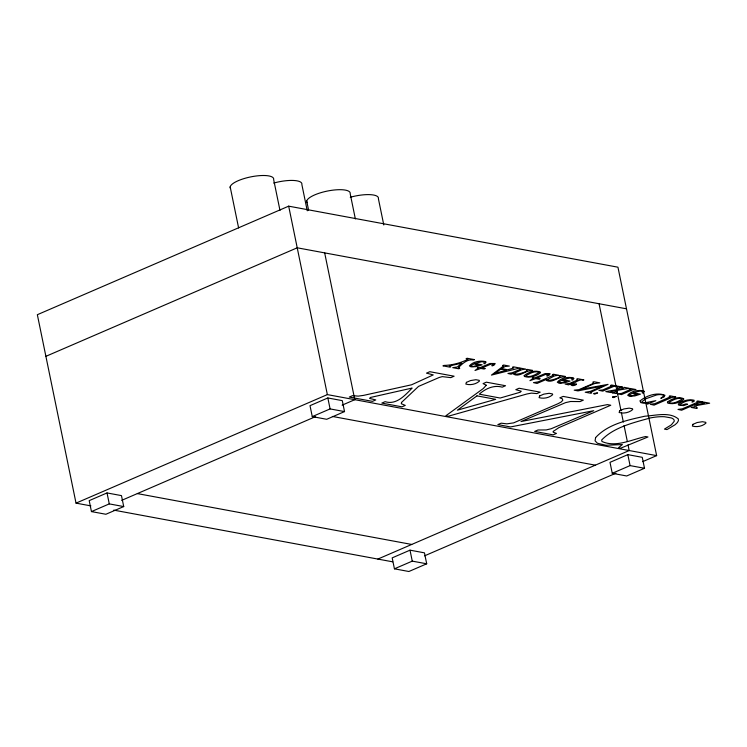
<?xml version="1.0" encoding="UTF-8"?>
<svg xmlns="http://www.w3.org/2000/svg" width="747" height="747" viewBox="0 0 747 747"><rect width="100%" height="100%" fill="white"/><g stroke="black" fill="none" stroke-linecap="round" stroke-linejoin="round"><path stroke-width="1.12" d="M642.728 461.627L656.632 455.623L617.946 267.193L288.678 206.163L37.35 314.702L76.026 503.133L90.891 505.887M45.894 356.328L297.222 247.799L626.49 308.819M76.026 503.133L327.354 394.603L656.632 455.623M107.026 492.936L89.201 500.63L91.451 511.592L105.897 514.263L123.722 506.569L121.472 495.616L107.026 492.936L109.277 503.889L123.722 506.569M327.84 397.955L310.014 405.658L312.265 416.611L326.71 419.291L344.526 411.588L342.285 400.635L327.84 397.955L330.09 408.917L344.526 411.588M91.451 511.592L109.277 503.889M312.265 416.611L330.09 408.917M121.649 500.369L315.589 416.611M342.098 405.173L354.797 399.682L324.665 252.878M377.861 559.073L629.189 450.544L628.022 444.848M627.825 454.643L610 462.346L612.251 473.299L626.686 475.979L644.512 468.276L642.261 457.323L627.825 454.643L630.076 465.605L644.512 468.276M410.01 550.166L392.184 557.869L394.435 568.822L408.88 571.502L426.705 563.798L424.455 552.845L410.01 550.166L412.26 561.128L426.705 563.798M612.251 473.299L630.076 465.605M394.435 568.822L412.26 561.128M424.548 555.843L615.986 473.178M332.359 416.434L595.322 465.166M137.336 493.59L411.728 544.451M113.759 510.126L392.726 561.828M599.057 303.74L621.009 410.71M621.476 412.988L623.353 422.092M624.053 425.501L627.321 441.44M383.79 224.978L378.402 198.73A22.205 6.452 -11.6 0 0 350.268 197.255M355.357 218.908L350.203 193.809A22.205 6.452 -11.6 0 0 327.111 191.111A22.205 6.452 -11.6 0 0 307.073 202.689M306.718 201.046L308.595 210.168M307.25 210.794L301.863 184.546A22.205 6.452 -11.6 0 0 273.729 183.071M288.678 206.163L327.354 394.603M279.985 210.43L273.663 179.616A22.205 6.452 -11.6 0 0 250.572 176.927A22.205 6.452 -11.6 0 0 230.534 188.505M230.179 186.862L238.61 227.938M616.368 392.035L617.134 393.146L616.228 393.538L611.989 392.754L614.912 392.296L616.21 390.569L610.906 391.671L611.569 392.119L610.654 392.511L605.808 391.615L616.761 389.654L618.03 387.086L617.218 386.685L618.217 386.255L622.578 387.058L619.468 387.562L617.993 389.411C621.737 388.496 623.838 388.599 624.025 387.329L629.17 388.281L617.442 390.354L616.368 392.035M478.164 368.047L475.008 370.493L480.797 368.439L484.047 369.046L485.27 368.523L482.02 367.916L490.984 364.106L493.982 364.032L491.769 365.713L492.488 365.843L494.383 364.863L495.177 363.518L489.967 363.49L480.228 367.589L477.548 367.664L478.164 368.047M533.097 378.225L529.94 380.671L535.73 378.626L538.979 379.224L540.202 378.701L536.953 378.094L545.917 374.284L548.914 374.219L546.701 375.89L547.42 376.03L549.316 375.05L550.109 373.705L544.899 373.668L535.16 377.767L532.48 377.842L533.097 378.225M571.222 384.556L571.175 385.135C573.761 387.114 580.008 382.539 574.088 384.294C568.71 386.236 580.708 377.805 582.884 380.316L583.883 379.887L577.636 378.729L576.647 379.159L577.823 379.896L569.924 383.314L565.162 384.079L568.551 384.845L573.575 382.679L571.222 384.556M553.284 431.392L553.219 432.224L556.468 433.428L553.163 434.857L534.665 431.43L537.98 430.001L546.188 429.936L551.165 428.75L593.688 410.71L510.49 426.948L497.866 424.604L501.181 423.175L506.877 423.848L513.647 422.867L557.916 403.753L561.23 401.979L562.78 400.28L562.388 398.842L559.839 397.843L563.154 396.414L583.323 400.149L580.017 401.578L570.54 401.503L565.6 402.624L521.014 421.541L607.395 404.613L610.757 405.238L558.887 427.629L553.284 431.392M590.812 392.212L591.764 392.829L590.774 393.258L585.228 392.231L590.177 391.428L602.932 386.012L577.973 390.886L574.191 390.177L578.916 389.663L592.203 383.921L593.66 382.884L592.782 382.156L593.772 381.726L599.822 382.847L594.509 383.584L581.129 389.262L608.058 384.369L590.812 392.212M547.654 379.439L547.915 380.092C550.072 381.287 563.714 376.619 559.111 375.909L560.101 375.48L565.535 376.488L564.536 376.918C558.457 376.124 552.612 383.556 546.431 380.447L546.627 379.308L537.065 383.435L533.479 382.632L538.101 381.904L552.901 375.517L553.564 375.069L552.397 374.667L553.387 374.238L558.7 375.218L554.666 375.844L547.654 379.439M680.209 404.332L680.162 404.865L681.75 405.285L685.989 403.894L687.576 404.239L683.514 405.621L678.668 405.061A8.124 2.362 -11.6 0 1 678.79 403.632C683.113 400.653 688.939 398.879 694.131 400.243L694.075 401.4L692.011 402.203L692.871 400.672C688.482 399.748 683.748 401.811 680.209 404.332M471.142 365.628L471.077 366.189L472.991 366.581L478.659 364.947L474.028 363.882L471.142 365.628M559.036 381.922L558.971 382.483L560.885 382.866L566.553 381.231L561.921 380.176L559.036 381.922M629.432 394.967L629.366 395.527L631.28 395.91L636.948 394.285L632.317 393.221L629.432 394.967M695.168 404.379L694.803 406.779L691.124 407.423L696.484 408.413L697.409 408.011L696.017 407.124L696.241 405.602L709.65 403.203L704.16 402.185L703.16 402.605L704.29 403.1L696.372 404.771L696.475 403.81L699.622 402.456L703.142 401.989L697.745 400.99L696.746 401.419L698.128 401.849L697.651 402.213L682.338 408.824L678.005 409.421L681.619 410.234L695.168 404.379M401.522 402.446L401.326 403.744L405.294 405.406L401.979 406.835L381.81 403.1L385.125 401.671C396.377 405.285 405.154 395.21 412.12 388.067L370.363 397.488L369.606 398.412L375.75 399.934L372.445 401.363L349.269 397.068L352.575 395.639L358.271 396.134L363.621 395.368L411.606 384.78L433.232 374.91L426.509 373.136L429.824 371.707L454.111 376.208L450.796 377.637L442.252 376.619L439.161 377.496L418.507 386.414L401.522 402.446M458.621 367.468L459.75 368.364L458.761 368.785L452.71 367.664L457.36 366.982L461.805 363.154L449.274 365.983L450.889 366.721L449.899 367.15L442.943 365.862L443.942 365.432C452.187 365.255 460.768 362.921 468.136 359.214L466.119 358.681L467.108 358.252L474.401 359.596L473.402 360.026C467.622 358.803 462.309 363.63 458.621 367.468M595.602 437.593L595.079 440.814L597.385 443.232L606.004 445.268L622.363 444.549L618.516 447.733L620.766 448.144L647.966 436.976L645.567 436.537C631.859 439.507 615.705 447.836 601.933 441.458L601.671 439.992C614.034 427.135 633.624 422.662 650.469 417.909A21.121 6.144 -11.6 0 1 664.559 416.742L671.217 417.918A23.764 6.91 -11.6 0 1 674.149 421.411L671.357 424.838L664.447 429.105L666.987 429.581L675.12 424.726L677.38 422.587L678.435 420.636L678.323 418.927C669.368 411.522 655.567 415.603 644.96 416.191C627.62 420.029 608.114 424.007 595.602 437.593M640.132 400.868L640.674 402.558L643.26 403.165L648.163 402.95L647.014 403.903L647.686 404.034L655.847 400.681L645.511 402.698L642.485 402.362L641.953 401.587L646.08 398.665L656.594 394.958A6.34 1.839 -11.6 0 1 660.824 394.612L662.822 394.967A7.125 2.073 -11.6 0 1 663.7 396.013L660.796 398.319L663.99 397.002L664.951 395.266C657.099 392.054 646.463 395.499 640.132 400.868M524.217 375.592L524.366 376.469C529.679 378.187 536.346 376.273 540.501 372.744L540.473 372.127C535.375 369.858 528.344 372.099 524.217 375.592M667.454 402.138L667.603 403.016C672.916 404.734 679.583 402.82 683.738 399.29L683.71 398.674C678.612 396.405 671.581 398.646 667.454 402.138M485.886 362.08L484.98 363.649L483.907 363.686L484.299 362.043L481.852 361.679L474.961 363.481L482.16 364.816L476.493 366.609L470.983 366.852L469.405 365.918C472.823 361.613 480.088 360.409 485.373 361.548L485.886 362.08M573.78 378.365L572.874 379.943L571.8 379.971L572.193 378.337L569.746 377.973L562.855 379.765L570.054 381.101L564.387 382.894L558.877 383.146L557.299 382.203C560.717 377.907 567.981 376.693 573.266 377.842L573.78 378.365M644.175 391.419L643.27 392.987L642.196 393.015L642.588 391.381L640.142 391.017L633.251 392.819L640.45 394.155L634.782 395.938L629.273 396.19L627.695 395.247C631.112 390.952 638.377 389.738 643.662 390.886L644.175 391.419M538.755 372.09L538.624 372.697C534.983 374.919 530.277 377.506 525.925 376.245L526.056 375.648C529.698 373.416 534.413 370.867 538.755 372.09M681.992 398.637L681.862 399.243C678.22 401.466 673.514 404.052 669.163 402.792L669.293 402.194C672.935 399.962 677.65 397.413 681.992 398.637M486.269 385.228L483.262 388.552L445.819 415.808L448.219 416.247L526.934 393.977L531.388 393.127L536.878 393.585L540.193 392.156L519.09 388.244L515.785 389.673L521.229 391.232L520.257 392.222L500.163 398.03L479.275 394.164C485.513 388.645 493.823 384.742 502.227 387.161L505.542 385.732L486.372 382.184L483.057 383.613L486.269 385.228M503.581 365.927L491.451 375.097L519.763 368.01L513.432 366.833L512.442 367.263L513.777 368.028L507.755 369.765L501.489 368.607L505.075 366.497L509.361 366.077L503.618 365.012L502.619 365.442L503.581 365.927M514.067 373.08L513.637 374.247C519.781 377.524 525.524 370.008 531.621 370.82L532.611 370.391L527.317 369.41L526.318 369.84C530.65 370.624 516.756 375.433 514.842 373.808L515.617 372.538L521.761 369.756L525.776 369.121L520.463 368.131L519.464 368.56L520.696 368.953L520.314 369.289L512.293 372.753L507.951 373.472L511.041 374.2L514.067 373.08M594.098 393.436L593.884 393.697A1.867 0.542 -11.6 0 0 594.836 394.08L597.609 392.894L594.098 393.436M612.82 396.9L612.605 397.161A1.867 0.542 -11.6 0 0 613.558 397.544L616.331 396.358L612.82 396.9M466.417 382.361L465.839 384.07C470.293 385.424 476.007 384.294 479.434 381.119L479.229 380.344L475.895 379.719L470.591 380.559L466.417 382.361M539.67 395.938L539.082 397.647C543.536 398.991 549.25 397.862 552.677 394.687L552.481 393.921L549.138 393.296L543.835 394.136L539.67 395.938M619.711 410.766L619.123 412.484C623.577 413.829 629.291 412.699 632.718 409.524L632.522 408.749L629.179 408.133L623.876 408.964L619.711 410.766M692.955 424.343L692.366 426.051C696.82 427.405 702.544 426.276 705.971 423.101L705.766 422.326L702.423 421.71L697.128 422.541L692.955 424.343M500.798 369.121L494.916 373.416L506.41 370.157L500.798 369.121M476.978 395.863L457.36 410.178L495.681 399.328L476.978 395.863M670.563 396.75L654.886 403.669L650.329 404.295L654.083 405.126L672.057 397.357L675.792 396.918L670.106 395.873L669.107 396.302L670.563 396.75M611.998 385.891L602.838 389.925L598.898 390.326L602.745 391.129L613.418 386.526L617.227 386.068L611.522 385.013L610.523 385.443L611.998 385.891M630.72 389.355L621.56 393.398L617.62 393.8L621.467 394.603L632.139 389.99L635.949 389.542L630.244 388.477L629.245 388.907L630.72 389.355"/></g></svg>
